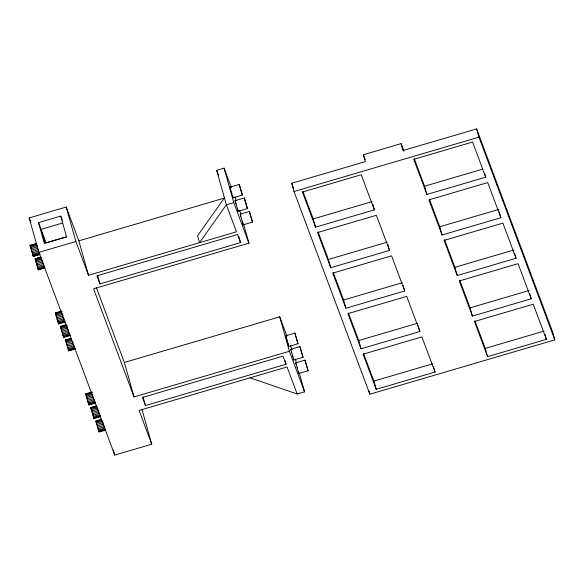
<?xml version="1.0" encoding="UTF-8"?>
<svg xmlns="http://www.w3.org/2000/svg" width="584" height="584" viewBox="0 0 584 584"><rect width="100%" height="100%" fill="white"/><g stroke="black" fill="none" stroke-linecap="round" stroke-linejoin="round"><path stroke-width="0.88" d="M224.431 197.888L197.553 235.79L199.487 242.681L226.366 204.78L233.761 202.612L248.937 243.156L93.579 288.795L134.035 396.916L289.394 351.269L304.563 391.813L297.168 393.988L250.061 377.826M33.084 255.164L33.303 256.339L39.916 254.376L33.303 256.339L30.105 245.309L30.492 246.353M35.12 258.851L40.916 257.128L35.12 258.851L38.361 269.852L44.975 267.895M38.361 269.852L37.865 267.633M65.16 321.981L58.59 323.916L57.057 319.222L55.349 312.907L61.926 310.973M230.001 187.15L233.096 197.815L242.375 195.071L239.25 184.434L230.001 187.15L230.381 188.165M239.25 184.434L242.338 195.1M233.096 197.815L232.885 196.677M58.59 323.916L58.371 322.733M70.255 335.471L63.641 337.428L63.495 337.077L60.407 326.419L66.196 324.704M235.023 200.692L244.309 197.947L247.433 208.59L238.148 211.335L235.023 200.692L235.44 201.684M244.309 197.947L247.397 208.612M63.641 337.428L63.612 336.997M238.148 211.335L237.673 209.189M75.314 348.984L68.7 350.94L65.503 339.91L65.649 340.26M240.082 214.211L249.361 211.466L252.492 222.102L243.207 224.847L240.258 214.518M249.361 211.466L252.492 222.102M68.7 350.94L68.211 348.721M243.207 224.847L242.397 221.475M95.542 403.04L88.929 405.004L88.783 404.654L85.695 393.996L91.484 392.28M88.929 405.004L88.717 403.821M100.565 416.582L93.987 418.516L93.842 418.166L90.754 407.508L96.543 405.792M93.987 418.516L93.951 418.086M105.66 430.072L99.046 432.029L98.9 431.685L95.812 421.027L101.601 419.305M285.598 335.844L294.876 333.099L298.008 343.735L288.722 346.48L285.773 336.15M294.876 333.099L297.971 343.764M288.722 346.48L288.518 345.341M290.686 349.327L293.781 359.992L303.067 357.255L299.935 346.611L290.686 349.327L291.066 350.342M299.899 346.641L303.03 357.277M293.781 359.992L293.569 358.861M295.745 362.846L298.84 373.512L308.126 370.767L304.994 360.131L295.745 362.846L296.446 364.832M304.957 360.153L308.089 370.796M298.84 373.512L298.804 373.096M142.051 409.764L151.738 444.212L114.741 455.082L38.887 252.361L29.2 217.905L66.189 207.043L78.833 240.827L88.52 275.283L236.483 231.811L226.366 204.78L216.679 170.331L224.081 168.155L231.352 187.588M60.729 216.102L66.54 236.776L44.347 243.294L38.537 222.628L60.729 216.102L62.313 220.329M62.408 223.11L41.062 229.381L44.939 243.163M30.061 245.331L36.675 243.375M32.711 244.93L35.179 244.207M30.134 245.733L36.712 243.805M30.317 246.484L36.894 244.55M66.605 236.878L46.121 242.9L38.537 222.628M30.594 247.528L37.172 245.594M30.945 248.791L37.522 246.864M31.346 250.2L37.924 248.273M31.77 251.653L38.347 249.718M401.077 143.649L403.011 150.541L476.624 128.918L552.486 331.639L554.8 339.881L369.847 394.215L293.986 191.494L291.671 183.252L365.285 161.629L363.343 154.738L401.077 143.649L403.945 151.322M32.193 253.04L38.77 251.113M38.887 252.361L75.876 241.491L88.52 275.283M32.58 254.281L39.157 252.354M78.833 240.827L224.183 198.129M32.908 255.288L39.486 253.354M33.157 255.989L39.727 254.055M35.193 259.252L40.946 257.559M35.376 259.997L41.128 258.31M35.653 261.041L41.406 259.354M35.996 262.311L42.574 260.376M36.405 263.72L42.975 261.785M36.828 265.165L43.406 263.231M37.252 266.559L43.822 264.625M293.986 191.494L478.938 137.16L554.8 339.881M37.639 267.8L44.216 265.866M37.967 268.801L44.545 266.873M39.143 269.18L41.61 268.457M38.208 269.501L44.785 267.574M302.899 191.311L313.228 218.92L372.044 201.641M414.239 158.6L424.568 186.208L482.523 169.185M240.528 242.623L237.491 234.512L96.929 275.809L99.959 283.919L240.528 242.623L238.834 236.593M374.359 209.882L361.211 174.747L302.395 192.026L315.543 227.161L374.359 209.882L372.738 204.115M485.706 177.171L472.551 142.036L413.735 159.315L426.889 194.45L485.706 177.171L484.778 173.879M55.422 313.309L61.999 311.374M55.604 314.053L61.356 312.367M55.881 315.097L62.459 313.17M56.232 316.367L62.802 314.44M56.633 317.776L63.211 315.842M57.057 319.222L63.634 317.294M57.48 320.616L64.058 318.682M57.867 321.857L64.444 319.923M58.196 322.864L64.773 320.93M58.444 323.565L65.014 321.631M60.48 326.821L66.233 325.135M60.663 327.573L67.24 325.638M60.933 328.617L67.51 326.682M61.284 329.887L67.861 327.952M61.685 331.289L68.262 329.361M62.116 332.741L68.693 330.807M62.539 334.128L69.109 332.201M62.926 335.369L69.503 333.442M63.255 336.377L69.825 334.45M63.495 337.077L70.073 335.15M318.068 231.855L328.398 259.464L387.214 242.185M429.408 199.144L439.745 226.753L498.561 209.481M65.466 339.939L71.255 338.216M68.116 339.53L70.584 338.808M65.539 340.341L71.292 338.647M65.722 341.085L71.474 339.399M65.992 342.129L71.744 340.443M66.342 343.399L72.92 341.465M66.744 344.808L73.321 342.874M389.535 250.427L376.381 215.292L317.572 232.571L330.719 267.706L389.535 250.427L387.907 244.659M500.875 217.715L487.728 182.58L428.911 199.859L442.059 234.994L500.875 217.715L499.254 211.948M67.175 346.254L73.745 344.319M67.591 347.648L74.168 345.713M67.978 348.889L74.555 346.954M68.306 349.896L74.883 347.962M69.489 350.269L71.956 349.546M68.554 350.597L75.132 348.663M96.316 287.547L124.348 362.46L279.714 316.82L286.978 336.245M333.245 272.399L343.575 300.008L402.391 282.729M444.585 239.688L454.914 267.297L513.73 250.025M404.705 290.971L391.557 255.836L332.741 273.115L345.889 308.25L404.705 290.971L403.084 285.204M516.044 258.259L502.897 223.124L444.081 240.404L457.228 275.538L516.044 258.259L514.657 253.317M85.695 393.996L92.272 392.061M87.52 393.835L89.987 393.112M85.768 394.397L92.345 392.463M85.95 395.149L91.703 393.455M86.22 396.193L92.798 394.258M86.571 397.456L92.33 395.769M86.972 398.865L93.549 396.93M87.403 400.31L93.98 398.383M87.819 401.704L94.396 399.777M88.213 402.945L94.783 401.018M88.542 403.953L95.112 402.018M88.892 404.573L93.002 403.369M88.783 404.654L95.36 402.719M90.827 407.909L96.579 406.223M91.009 408.661L97.579 406.727M91.279 409.705L97.032 408.012M91.63 410.975L98.207 409.041M92.031 412.377L98.608 410.45M92.462 413.83L99.032 411.895M92.878 415.224L99.455 413.289M93.265 416.465L99.842 414.531M93.593 417.465L100.171 415.538M93.842 418.166L100.419 416.239M348.414 312.944L358.744 340.552L417.56 323.273M459.754 280.232L470.084 307.848L528.9 290.569M286.043 364.255L283.006 356.145L142.445 397.441L145.474 405.551L286.043 364.255L285.072 360.81M95.885 421.429L101.638 419.735M96.061 422.174L101.82 420.487M96.338 423.217L102.09 421.531M96.688 424.488L103.266 422.553M97.09 425.897L103.667 423.962M419.874 331.515L406.727 296.38L347.911 313.659L361.058 348.794L419.874 331.515L418.254 325.748M531.221 298.804L518.066 263.669L459.258 280.948L472.405 316.083L531.221 298.804L529.827 293.861M97.513 427.342L104.091 425.415M97.937 428.736L104.514 426.802M98.324 429.977L104.901 428.043M98.652 430.985L105.23 429.05M98.9 431.685L105.478 429.751M363.584 353.488L373.913 381.096L432.729 363.817M474.931 320.784L485.26 348.392L544.076 331.113M435.051 372.059L421.896 336.924L363.087 354.203L376.235 389.338L435.051 372.059L433.43 366.292M546.39 339.355L533.243 304.213L474.427 321.492L487.574 356.627L546.39 339.355L545.003 334.406M55.385 312.878L55.779 313.929M60.444 326.398L60.838 327.442M85.731 393.966L86.125 395.018M90.79 407.486L91.184 408.53M363.343 154.738L365.255 159.848M291.671 183.252L293.584 188.362M234.826 196.874L236.089 200.254M290.46 345.538L292.036 349.765M216.679 170.331L218.577 175.397M297.168 393.988L287.051 366.964L139.094 410.428L151.738 444.212M29.2 217.905L30.791 222.168M286.014 336.829L286.328 337.8M240.498 215.197L240.812 216.168M96.243 422.049L96.564 423.05M65.897 340.961L66.226 341.961M35.551 259.873L35.88 260.873M291.387 351.32L291.759 352.517M235.753 202.655L236.133 203.852M91.513 409.537L91.9 410.778M61.167 328.449L61.554 329.69M30.821 247.361L31.207 248.602M286.707 339.005L287.109 340.348M86.841 397.266L87.264 398.66M56.495 316.178L56.918 317.565M297.227 367.38L297.636 368.774M97.375 425.685L97.805 427.138M67.036 344.596L67.459 346.049M36.69 263.508L37.113 264.961M292.584 355.262L292.971 356.62M92.746 413.618L93.148 415.027M62.4 332.53L62.802 333.938M32.062 251.441L32.814 254.12M476.624 128.918L478.938 137.16M485.26 348.392L487.574 356.627M470.084 307.848L472.405 316.083M454.914 267.297L457.228 275.538M439.745 226.753L442.059 234.994M424.568 186.208L426.889 194.45M373.913 381.096L376.235 389.338M358.744 340.552L361.058 348.794M343.575 300.008L345.889 308.25M368.92 390.922L369.847 394.215M328.398 259.464L330.719 267.706M313.228 218.92L315.543 227.161M295.365 359.087L296.336 362.533M299.242 372.869L304.563 391.813M279.714 316.82L289.394 351.269M239.739 210.422L240.944 214.729M243.608 224.205L248.937 243.156M224.081 168.155L233.761 202.612M143.058 396.938L145.474 405.551M124.348 362.46L134.035 396.916M97.499 275.152L99.959 283.919M66.189 207.043L75.876 241.491M113.289 449.914L114.741 455.082M287.912 343.107L288.248 344.334M88.089 401.515L88.439 402.777M57.743 320.426L58.093 321.689M298.366 371.366L298.628 372.373M93.498 416.297L93.776 417.341M63.152 335.209L63.43 336.253M98.827 430.853L99.01 431.605"/></g></svg>
